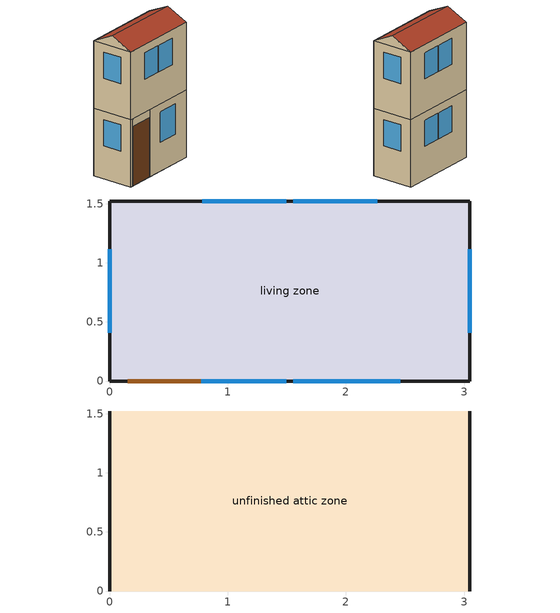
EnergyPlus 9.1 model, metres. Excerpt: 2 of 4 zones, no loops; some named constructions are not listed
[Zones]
living zone
 floor foundation (FloorFndGrndFinSlab): 0,0 0,1.52 3.05,1.52 3.05,0 z0
 wall outside (WallExtInsFin): 3.05,0 3.05,1.52 0,1.52 0,0 3.05,0 z2.44:4.88; 0.13,0 1.05,0 3.05,0 3.05,1.52 0,1.52 0,0 0.13,0 z0:2.44
 window (WindowConstruction): 3.05,0.41 3.05,1.12 / 0,1.12 0,0.41 / 2.26,1.52 1.55,1.52 / 1.49,1.52 0.79,1.52 z3.63:4.57; 0.78,0 1.49,0 / 1.55,0 2.27,0 z3.62:4.57; 0,1.12 0,0.41 / 2.26,1.52 1.55,1.52 / 1.49,1.52 0.79,1.52 / 3.05,0.41 3.05,1.12 z1.19:2.13; 1.64,0 2.46,0 z1.04:2.13
 door (Door): 0.15,0 1.02,0 z0:2.13
unfinished attic zone
 floor to living zone (FloorFinInsUnfinAttic): 0,1.52 3.05,1.52 3.05,0 0,0 z4.88
 wall outside (WallExtUninsUnfin): 0,0.76,5.26 0,1.52,4.88 0,0,4.88; 3.05,0.76,5.26 3.05,0,4.88 3.05,1.52,4.88
 roof outside (RoofUnfinInsExt): 3.05,0.76,5.26 0,0.76,5.26 0,0,4.88 3.05,0,4.88; 0,0.76,5.26 3.05,0.76,5.26 3.05,1.52,4.88 0,1.52,4.88
[Material] Roughness=Rough; Thermal Absorptance=0.9
Name | Thickness {m} | Conductivity {W/m-K} | Density {kg/m3} | Specific Heat {J/kg-K} | Solar Absorptance | Visible Absorptance
Drywall 0.5 in. | 0.0127 | 0.160291 | 801 | 837.4 | 0.5 | 0.1
FloorUAAdditionalCeilingIns | 0.12827 | 0.0411113 | 16.02 | 1046.75 | 0.7 | 0.7
FloorUATrussandIns | 0.0889 | 0.0436674 | 50.7834 | 1165.1 | 0.7 | 0.7
[Construction]
FloorFinInsUnfinAttic Reversed: Drywall 0.5 in., FloorUATrussandIns, FloorUAAdditionalCeilingIns
[Schedule:Day:Interval]
res mv_1 bath exhaust schedule allday1; res mv_1 bath exhaust schedule allday10; res mv_1 bath exhaust schedule allday11; res mv_1 bath exhaust schedule allday12; res mv_1 bath exhaust schedule allday2; res mv_1 bath exhaust schedule allday3; res mv_1 bath exhaust schedule allday4; res mv_1 bath exhaust schedule allday5; res mv_1 bath exhaust schedule allday6; res mv_1 bath exhaust schedule allday7; res mv_1 bath exhaust schedule allday8; res mv_1 bath exhaust schedule allday9: No, 04:00, 0, 05:00, 1, 24:00, 0
res mv_1 bath exhaust schedule summer design; res mv_1 range exhaust schedule summer design: No, 24:00, 1
res mv_1 bath exhaust schedule winter design; res mv_1 range exhaust schedule winter design; Schedule Day 11; Schedule Day 16; Schedule Day 17; Schedule Day 2: No, 24:00, 0
res mv_1 range exhaust schedule allday1; res mv_1 range exhaust schedule allday10; res mv_1 range exhaust schedule allday11; res mv_1 range exhaust schedule allday12; res mv_1 range exhaust schedule allday2; res mv_1 range exhaust schedule allday3; res mv_1 range exhaust schedule allday4; res mv_1 range exhaust schedule allday5; res mv_1 range exhaust schedule allday6; res mv_1 range exhaust schedule allday7; res mv_1 range exhaust schedule allday8; res mv_1 range exhaust schedule allday9: No, 15:00, 0, 16:00, 1, 24:00, 0
res nv_1 availability schedule allday1 on; res nv_1 availability schedule allday1 on 1; res nv_1 availability schedule allday1 on 10; res nv_1 availability schedule allday1 on 11; res nv_1 availability schedule allday1 on 2; res nv_1 availability schedule allday1 on 3; res nv_1 availability schedule allday1 on 4; res nv_1 availability schedule allday1 on 5; res nv_1 availability schedule allday1 on 6; res nv_1 availability schedule allday1 on 7; res nv_1 availability schedule allday1 on 8; res nv_1 availability schedule allday1 on 9: No, 01:00, 1, 02:00, 1, 03:00, 1, 04:00, 1, 05:00, 1, 06:00, 1, 07:00, 1, 08:00, 1, 09:00, 1, 10:00, 1, 11:00, 1, 12:00, 1, 13:00, 1, 14:00, 1, 15:00, 1, 16:00, 1, 17:00, 1, 18:00, 1, 19:00, 1, 20:00, 1, 21:00, 1, 22:00, 1, 23:00, 1, 24:00, 1
res nv_1 temp schedule allday1; res nv_1 temp schedule allday11; res nv_1 temp schedule allday12; res nv_1 temp schedule allday2; res nv_1 temp schedule allday3; res nv_1 temp schedule allday4: No, 24:00, 23.8889
res nv_1 temp schedule allday10; res nv_1 temp schedule allday5; res nv_1 temp schedule allday6; res nv_1 temp schedule allday7; res nv_1 temp schedule allday8; res nv_1 temp schedule allday9: No, 24:00, 22.2222
[Schedule:Week:Daily]
res mv_1 bath exhaust schedule Week Rule - Jan1-Jan6: Schedule Day 17, res mv_1 bath exhaust schedule allday1, res mv_1 bath exhaust schedule allday1, res mv_1 bath exhaust schedule allday1, res mv_1 bath exhaust schedule allday1, res mv_1 bath exhaust schedule allday1, res mv_1 bath exhaust schedule allday1, Schedule Day 17, res mv_1 bath exhaust schedule summer design, res mv_1 bath exhaust schedule winter design, Schedule Day 17, Schedule Day 17
res mv_1 bath exhaust schedule Week Rule - Jan7-Jan27: res mv_1 bath exhaust schedule allday1, res mv_1 bath exhaust schedule allday1, res mv_1 bath exhaust schedule allday1, res mv_1 bath exhaust schedule allday1, res mv_1 bath exhaust schedule allday1, res mv_1 bath exhaust schedule allday1, res mv_1 bath exhaust schedule allday1, Schedule Day 17, res mv_1 bath exhaust schedule summer design, res mv_1 bath exhaust schedule winter design, Schedule Day 17, Schedule Day 17
res mv_1 bath exhaust schedule Week Rule - Jan28-Feb3: res mv_1 bath exhaust schedule allday1, res mv_1 bath exhaust schedule allday1, res mv_1 bath exhaust schedule allday1, res mv_1 bath exhaust schedule allday1, res mv_1 bath exhaust schedule allday2, res mv_1 bath exhaust schedule allday2, res mv_1 bath exhaust schedule allday2, Schedule Day 17, res mv_1 bath exhaust schedule summer design, res mv_1 bath exhaust schedule winter design, Schedule Day 17, Schedule Day 17
res mv_1 bath exhaust schedule Week Rule - Feb4-Feb24: res mv_1 bath exhaust schedule allday2, res mv_1 bath exhaust schedule allday2, res mv_1 bath exhaust schedule allday2, res mv_1 bath exhaust schedule allday2, res mv_1 bath exhaust schedule allday2, res mv_1 bath exhaust schedule allday2, res mv_1 bath exhaust schedule allday2, Schedule Day 17, res mv_1 bath exhaust schedule summer design, res mv_1 bath exhaust schedule winter design, Schedule Day 17, Schedule Day 17
res mv_1 bath exhaust schedule Week Rule - Feb25-Mar3: res mv_1 bath exhaust schedule allday2, res mv_1 bath exhaust schedule allday2, res mv_1 bath exhaust schedule allday2, res mv_1 bath exhaust schedule allday2, res mv_1 bath exhaust schedule allday3, res mv_1 bath exhaust schedule allday3, res mv_1 bath exhaust schedule allday3, Schedule Day 17, res mv_1 bath exhaust schedule summer design, res mv_1 bath exhaust schedule winter design, Schedule Day 17, Schedule Day 17
res mv_1 bath exhaust schedule Week Rule - Mar4-Mar31: res mv_1 bath exhaust schedule allday3, res mv_1 bath exhaust schedule allday3, res mv_1 bath exhaust schedule allday3, res mv_1 bath exhaust schedule allday3, res mv_1 bath exhaust schedule allday3, res mv_1 bath exhaust schedule allday3, res mv_1 bath exhaust schedule allday3, Schedule Day 17, res mv_1 bath exhaust schedule summer design, res mv_1 bath exhaust schedule winter design, Schedule Day 17, Schedule Day 17
res mv_1 bath exhaust schedule Week Rule - Apr1-Apr28: res mv_1 bath exhaust schedule allday4, res mv_1 bath exhaust schedule allday4, res mv_1 bath exhaust schedule allday4, res mv_1 bath exhaust schedule allday4, res mv_1 bath exhaust schedule allday4, res mv_1 bath exhaust schedule allday4, res mv_1 bath exhaust schedule allday4, Schedule Day 17, res mv_1 bath exhaust schedule summer design, res mv_1 bath exhaust schedule winter design, Schedule Day 17, Schedule Day 17
res mv_1 bath exhaust schedule Week Rule - Apr29-May5: res mv_1 bath exhaust schedule allday4, res mv_1 bath exhaust schedule allday4, res mv_1 bath exhaust schedule allday5, res mv_1 bath exhaust schedule allday5, res mv_1 bath exhaust schedule allday5, res mv_1 bath exhaust schedule allday5, res mv_1 bath exhaust schedule allday5, Schedule Day 17, res mv_1 bath exhaust schedule summer design, res mv_1 bath exhaust schedule winter design, Schedule Day 17, Schedule Day 17
res mv_1 bath exhaust schedule Week Rule - May6-May26: res mv_1 bath exhaust schedule allday5, res mv_1 bath exhaust schedule allday5, res mv_1 bath exhaust schedule allday5, res mv_1 bath exhaust schedule allday5, res mv_1 bath exhaust schedule allday5, res mv_1 bath exhaust schedule allday5, res mv_1 bath exhaust schedule allday5, Schedule Day 17, res mv_1 bath exhaust schedule summer design, res mv_1 bath exhaust schedule winter design, Schedule Day 17, Schedule Day 17
res mv_1 bath exhaust schedule Week Rule - May27-Jun2: res mv_1 bath exhaust schedule allday5, res mv_1 bath exhaust schedule allday5, res mv_1 bath exhaust schedule allday5, res mv_1 bath exhaust schedule allday5, res mv_1 bath exhaust schedule allday5, res mv_1 bath exhaust schedule allday6, res mv_1 bath exhaust schedule allday6, Schedule Day 17, res mv_1 bath exhaust schedule summer design, res mv_1 bath exhaust schedule winter design, Schedule Day 17, Schedule Day 17
res mv_1 bath exhaust schedule Week Rule - Jun3-Jun30: res mv_1 bath exhaust schedule allday6, res mv_1 bath exhaust schedule allday6, res mv_1 bath exhaust schedule allday6, res mv_1 bath exhaust schedule allday6, res mv_1 bath exhaust schedule allday6, res mv_1 bath exhaust schedule allday6, res mv_1 bath exhaust schedule allday6, Schedule Day 17, res mv_1 bath exhaust schedule summer design, res mv_1 bath exhaust schedule winter design, Schedule Day 17, Schedule Day 17
res mv_1 bath exhaust schedule Week Rule - Jul1-Jul28: res mv_1 bath exhaust schedule allday7, res mv_1 bath exhaust schedule allday7, res mv_1 bath exhaust schedule allday7, res mv_1 bath exhaust schedule allday7, res mv_1 bath exhaust schedule allday7, res mv_1 bath exhaust schedule allday7, res mv_1 bath exhaust schedule allday7, Schedule Day 17, res mv_1 bath exhaust schedule summer design, res mv_1 bath exhaust schedule winter design, Schedule Day 17, Schedule Day 17
res mv_1 bath exhaust schedule Week Rule - Jul29-Aug4: res mv_1 bath exhaust schedule allday7, res mv_1 bath exhaust schedule allday7, res mv_1 bath exhaust schedule allday7, res mv_1 bath exhaust schedule allday8, res mv_1 bath exhaust schedule allday8, res mv_1 bath exhaust schedule allday8, res mv_1 bath exhaust schedule allday8, Schedule Day 17, res mv_1 bath exhaust schedule summer design, res mv_1 bath exhaust schedule winter design, Schedule Day 17, Schedule Day 17
res mv_1 bath exhaust schedule Week Rule - Aug5-Aug25: res mv_1 bath exhaust schedule allday8, res mv_1 bath exhaust schedule allday8, res mv_1 bath exhaust schedule allday8, res mv_1 bath exhaust schedule allday8, res mv_1 bath exhaust schedule allday8, res mv_1 bath exhaust schedule allday8, res mv_1 bath exhaust schedule allday8, Schedule Day 17, res mv_1 bath exhaust schedule summer design, res mv_1 bath exhaust schedule winter design, Schedule Day 17, Schedule Day 17
res mv_1 bath exhaust schedule Week Rule - Aug26-Sep1: res mv_1 bath exhaust schedule allday8, res mv_1 bath exhaust schedule allday8, res mv_1 bath exhaust schedule allday8, res mv_1 bath exhaust schedule allday8, res mv_1 bath exhaust schedule allday8, res mv_1 bath exhaust schedule allday8, res mv_1 bath exhaust schedule allday9, Schedule Day 17, res mv_1 bath exhaust schedule summer design, res mv_1 bath exhaust schedule winter design, Schedule Day 17, Schedule Day 17
res mv_1 bath exhaust schedule Week Rule - Sep2-Sep29: res mv_1 bath exhaust schedule allday9, res mv_1 bath exhaust schedule allday9, res mv_1 bath exhaust schedule allday9, res mv_1 bath exhaust schedule allday9, res mv_1 bath exhaust schedule allday9, res mv_1 bath exhaust schedule allday9, res mv_1 bath exhaust schedule allday9, Schedule Day 17, res mv_1 bath exhaust schedule summer design, res mv_1 bath exhaust schedule winter design, Schedule Day 17, Schedule Day 17
res mv_1 bath exhaust schedule Week Rule - Sep30-Oct6: res mv_1 bath exhaust schedule allday9, res mv_1 bath exhaust schedule allday10, res mv_1 bath exhaust schedule allday10, res mv_1 bath exhaust schedule allday10, res mv_1 bath exhaust schedule allday10, res mv_1 bath exhaust schedule allday10, res mv_1 bath exhaust schedule allday10, Schedule Day 17, res mv_1 bath exhaust schedule summer design, res mv_1 bath exhaust schedule winter design, Schedule Day 17, Schedule Day 17
res mv_1 bath exhaust schedule Week Rule - Oct7-Oct27: res mv_1 bath exhaust schedule allday10, res mv_1 bath exhaust schedule allday10, res mv_1 bath exhaust schedule allday10, res mv_1 bath exhaust schedule allday10, res mv_1 bath exhaust schedule allday10, res mv_1 bath exhaust schedule allday10, res mv_1 bath exhaust schedule allday10, Schedule Day 17, res mv_1 bath exhaust schedule summer design, res mv_1 bath exhaust schedule winter design, Schedule Day 17, Schedule Day 17
res mv_1 bath exhaust schedule Week Rule - Oct28-Nov3: res mv_1 bath exhaust schedule allday10, res mv_1 bath exhaust schedule allday10, res mv_1 bath exhaust schedule allday10, res mv_1 bath exhaust schedule allday10, res mv_1 bath exhaust schedule allday11, res mv_1 bath exhaust schedule allday11, res mv_1 bath exhaust schedule allday11, Schedule Day 17, res mv_1 bath exhaust schedule summer design, res mv_1 bath exhaust schedule winter design, Schedule Day 17, Schedule Day 17
res mv_1 bath exhaust schedule Week Rule - Nov4-Nov24: res mv_1 bath exhaust schedule allday11, res mv_1 bath exhaust schedule allday11, res mv_1 bath exhaust schedule allday11, res mv_1 bath exhaust schedule allday11, res mv_1 bath exhaust schedule allday11, res mv_1 bath exhaust schedule allday11, res mv_1 bath exhaust schedule allday11, Schedule Day 17, res mv_1 bath exhaust schedule summer design, res mv_1 bath exhaust schedule winter design, Schedule Day 17, Schedule Day 17
res mv_1 bath exhaust schedule Week Rule - Nov25-Dec1: res mv_1 bath exhaust schedule allday11, res mv_1 bath exhaust schedule allday11, res mv_1 bath exhaust schedule allday11, res mv_1 bath exhaust schedule allday11, res mv_1 bath exhaust schedule allday11, res mv_1 bath exhaust schedule allday11, res mv_1 bath exhaust schedule allday12, Schedule Day 17, res mv_1 bath exhaust schedule summer design, res mv_1 bath exhaust schedule winter design, Schedule Day 17, Schedule Day 17
res mv_1 bath exhaust schedule Week Rule - Dec2-Dec31: res mv_1 bath exhaust schedule allday12, res mv_1 bath exhaust schedule allday12, res mv_1 bath exhaust schedule allday12, res mv_1 bath exhaust schedule allday12, res mv_1 bath exhaust schedule allday12, res mv_1 bath exhaust schedule allday12, res mv_1 bath exhaust schedule allday12, Schedule Day 17, res mv_1 bath exhaust schedule summer design, res mv_1 bath exhaust schedule winter design, Schedule Day 17, Schedule Day 17
res mv_1 range exhaust schedule Week Rule - Jan1-Jan6: Schedule Day 16, res mv_1 range exhaust schedule allday1, res mv_1 range exhaust schedule allday1, res mv_1 range exhaust schedule allday1, res mv_1 range exhaust schedule allday1, res mv_1 range exhaust schedule allday1, res mv_1 range exhaust schedule allday1, Schedule Day 16, res mv_1 range exhaust schedule summer design, res mv_1 range exhaust schedule winter design, Schedule Day 16, Schedule Day 16
res mv_1 range exhaust schedule Week Rule - Jan7-Jan27: res mv_1 range exhaust schedule allday1, res mv_1 range exhaust schedule allday1, res mv_1 range exhaust schedule allday1, res mv_1 range exhaust schedule allday1, res mv_1 range exhaust schedule allday1, res mv_1 range exhaust schedule allday1, res mv_1 range exhaust schedule allday1, Schedule Day 16, res mv_1 range exhaust schedule summer design, res mv_1 range exhaust schedule winter design, Schedule Day 16, Schedule Day 16
res mv_1 range exhaust schedule Week Rule - Jan28-Feb3: res mv_1 range exhaust schedule allday1, res mv_1 range exhaust schedule allday1, res mv_1 range exhaust schedule allday1, res mv_1 range exhaust schedule allday1, res mv_1 range exhaust schedule allday2, res mv_1 range exhaust schedule allday2, res mv_1 range exhaust schedule allday2, Schedule Day 16, res mv_1 range exhaust schedule summer design, res mv_1 range exhaust schedule winter design, Schedule Day 16, Schedule Day 16
res mv_1 range exhaust schedule Week Rule - Feb4-Feb24: res mv_1 range exhaust schedule allday2, res mv_1 range exhaust schedule allday2, res mv_1 range exhaust schedule allday2, res mv_1 range exhaust schedule allday2, res mv_1 range exhaust schedule allday2, res mv_1 range exhaust schedule allday2, res mv_1 range exhaust schedule allday2, Schedule Day 16, res mv_1 range exhaust schedule summer design, res mv_1 range exhaust schedule winter design, Schedule Day 16, Schedule Day 16
res mv_1 range exhaust schedule Week Rule - Feb25-Mar3: res mv_1 range exhaust schedule allday2, res mv_1 range exhaust schedule allday2, res mv_1 range exhaust schedule allday2, res mv_1 range exhaust schedule allday2, res mv_1 range exhaust schedule allday3, res mv_1 range exhaust schedule allday3, res mv_1 range exhaust schedule allday3, Schedule Day 16, res mv_1 range exhaust schedule summer design, res mv_1 range exhaust schedule winter design, Schedule Day 16, Schedule Day 16
res mv_1 range exhaust schedule Week Rule - Mar4-Mar31: res mv_1 range exhaust schedule allday3, res mv_1 range exhaust schedule allday3, res mv_1 range exhaust schedule allday3, res mv_1 range exhaust schedule allday3, res mv_1 range exhaust schedule allday3, res mv_1 range exhaust schedule allday3, res mv_1 range exhaust schedule allday3, Schedule Day 16, res mv_1 range exhaust schedule summer design, res mv_1 range exhaust schedule winter design, Schedule Day 16, Schedule Day 16
res mv_1 range exhaust schedule Week Rule - Apr1-Apr28: res mv_1 range exhaust schedule allday4, res mv_1 range exhaust schedule allday4, res mv_1 range exhaust schedule allday4, res mv_1 range exhaust schedule allday4, res mv_1 range exhaust schedule allday4, res mv_1 range exhaust schedule allday4, res mv_1 range exhaust schedule allday4, Schedule Day 16, res mv_1 range exhaust schedule summer design, res mv_1 range exhaust schedule winter design, Schedule Day 16, Schedule Day 16
res mv_1 range exhaust schedule Week Rule - Apr29-May5: res mv_1 range exhaust schedule allday4, res mv_1 range exhaust schedule allday4, res mv_1 range exhaust schedule allday5, res mv_1 range exhaust schedule allday5, res mv_1 range exhaust schedule allday5, res mv_1 range exhaust schedule allday5, res mv_1 range exhaust schedule allday5, Schedule Day 16, res mv_1 range exhaust schedule summer design, res mv_1 range exhaust schedule winter design, Schedule Day 16, Schedule Day 16
res mv_1 range exhaust schedule Week Rule - May6-May26: res mv_1 range exhaust schedule allday5, res mv_1 range exhaust schedule allday5, res mv_1 range exhaust schedule allday5, res mv_1 range exhaust schedule allday5, res mv_1 range exhaust schedule allday5, res mv_1 range exhaust schedule allday5, res mv_1 range exhaust schedule allday5, Schedule Day 16, res mv_1 range exhaust schedule summer design, res mv_1 range exhaust schedule winter design, Schedule Day 16, Schedule Day 16
res mv_1 range exhaust schedule Week Rule - May27-Jun2: res mv_1 range exhaust schedule allday5, res mv_1 range exhaust schedule allday5, res mv_1 range exhaust schedule allday5, res mv_1 range exhaust schedule allday5, res mv_1 range exhaust schedule allday5, res mv_1 range exhaust schedule allday6, res mv_1 range exhaust schedule allday6, Schedule Day 16, res mv_1 range exhaust schedule summer design, res mv_1 range exhaust schedule winter design, Schedule Day 16, Schedule Day 16
res mv_1 range exhaust schedule Week Rule - Jun3-Jun30: res mv_1 range exhaust schedule allday6, res mv_1 range exhaust schedule allday6, res mv_1 range exhaust schedule allday6, res mv_1 range exhaust schedule allday6, res mv_1 range exhaust schedule allday6, res mv_1 range exhaust schedule allday6, res mv_1 range exhaust schedule allday6, Schedule Day 16, res mv_1 range exhaust schedule summer design, res mv_1 range exhaust schedule winter design, Schedule Day 16, Schedule Day 16
res mv_1 range exhaust schedule Week Rule - Jul1-Jul28: res mv_1 range exhaust schedule allday7, res mv_1 range exhaust schedule allday7, res mv_1 range exhaust schedule allday7, res mv_1 range exhaust schedule allday7, res mv_1 range exhaust schedule allday7, res mv_1 range exhaust schedule allday7, res mv_1 range exhaust schedule allday7, Schedule Day 16, res mv_1 range exhaust schedule summer design, res mv_1 range exhaust schedule winter design, Schedule Day 16, Schedule Day 16
res mv_1 range exhaust schedule Week Rule - Jul29-Aug4: res mv_1 range exhaust schedule allday7, res mv_1 range exhaust schedule allday7, res mv_1 range exhaust schedule allday7, res mv_1 range exhaust schedule allday8, res mv_1 range exhaust schedule allday8, res mv_1 range exhaust schedule allday8, res mv_1 range exhaust schedule allday8, Schedule Day 16, res mv_1 range exhaust schedule summer design, res mv_1 range exhaust schedule winter design, Schedule Day 16, Schedule Day 16
res mv_1 range exhaust schedule Week Rule - Aug5-Aug25: res mv_1 range exhaust schedule allday8, res mv_1 range exhaust schedule allday8, res mv_1 range exhaust schedule allday8, res mv_1 range exhaust schedule allday8, res mv_1 range exhaust schedule allday8, res mv_1 range exhaust schedule allday8, res mv_1 range exhaust schedule allday8, Schedule Day 16, res mv_1 range exhaust schedule summer design, res mv_1 range exhaust schedule winter design, Schedule Day 16, Schedule Day 16
res mv_1 range exhaust schedule Week Rule - Aug26-Sep1: res mv_1 range exhaust schedule allday8, res mv_1 range exhaust schedule allday8, res mv_1 range exhaust schedule allday8, res mv_1 range exhaust schedule allday8, res mv_1 range exhaust schedule allday8, res mv_1 range exhaust schedule allday8, res mv_1 range exhaust schedule allday9, Schedule Day 16, res mv_1 range exhaust schedule summer design, res mv_1 range exhaust schedule winter design, Schedule Day 16, Schedule Day 16
res mv_1 range exhaust schedule Week Rule - Sep2-Sep29: res mv_1 range exhaust schedule allday9, res mv_1 range exhaust schedule allday9, res mv_1 range exhaust schedule allday9, res mv_1 range exhaust schedule allday9, res mv_1 range exhaust schedule allday9, res mv_1 range exhaust schedule allday9, res mv_1 range exhaust schedule allday9, Schedule Day 16, res mv_1 range exhaust schedule summer design, res mv_1 range exhaust schedule winter design, Schedule Day 16, Schedule Day 16
res mv_1 range exhaust schedule Week Rule - Sep30-Oct6: res mv_1 range exhaust schedule allday9, res mv_1 range exhaust schedule allday10, res mv_1 range exhaust schedule allday10, res mv_1 range exhaust schedule allday10, res mv_1 range exhaust schedule allday10, res mv_1 range exhaust schedule allday10, res mv_1 range exhaust schedule allday10, Schedule Day 16, res mv_1 range exhaust schedule summer design, res mv_1 range exhaust schedule winter design, Schedule Day 16, Schedule Day 16
res mv_1 range exhaust schedule Week Rule - Oct7-Oct27: res mv_1 range exhaust schedule allday10, res mv_1 range exhaust schedule allday10, res mv_1 range exhaust schedule allday10, res mv_1 range exhaust schedule allday10, res mv_1 range exhaust schedule allday10, res mv_1 range exhaust schedule allday10, res mv_1 range exhaust schedule allday10, Schedule Day 16, res mv_1 range exhaust schedule summer design, res mv_1 range exhaust schedule winter design, Schedule Day 16, Schedule Day 16
res mv_1 range exhaust schedule Week Rule - Oct28-Nov3: res mv_1 range exhaust schedule allday10, res mv_1 range exhaust schedule allday10, res mv_1 range exhaust schedule allday10, res mv_1 range exhaust schedule allday10, res mv_1 range exhaust schedule allday11, res mv_1 range exhaust schedule allday11, res mv_1 range exhaust schedule allday11, Schedule Day 16, res mv_1 range exhaust schedule summer design, res mv_1 range exhaust schedule winter design, Schedule Day 16, Schedule Day 16
res mv_1 range exhaust schedule Week Rule - Nov4-Nov24: res mv_1 range exhaust schedule allday11, res mv_1 range exhaust schedule allday11, res mv_1 range exhaust schedule allday11, res mv_1 range exhaust schedule allday11, res mv_1 range exhaust schedule allday11, res mv_1 range exhaust schedule allday11, res mv_1 range exhaust schedule allday11, Schedule Day 16, res mv_1 range exhaust schedule summer design, res mv_1 range exhaust schedule winter design, Schedule Day 16, Schedule Day 16
res mv_1 range exhaust schedule Week Rule - Nov25-Dec1: res mv_1 range exhaust schedule allday11, res mv_1 range exhaust schedule allday11, res mv_1 range exhaust schedule allday11, res mv_1 range exhaust schedule allday11, res mv_1 range exhaust schedule allday11, res mv_1 range exhaust schedule allday11, res mv_1 range exhaust schedule allday12, Schedule Day 16, res mv_1 range exhaust schedule summer design, res mv_1 range exhaust schedule winter design, Schedule Day 16, Schedule Day 16
res mv_1 range exhaust schedule Week Rule - Dec2-Dec31: res mv_1 range exhaust schedule allday12, res mv_1 range exhaust schedule allday12, res mv_1 range exhaust schedule allday12, res mv_1 range exhaust schedule allday12, res mv_1 range exhaust schedule allday12, res mv_1 range exhaust schedule allday12, res mv_1 range exhaust schedule allday12, Schedule Day 16, res mv_1 range exhaust schedule summer design, res mv_1 range exhaust schedule winter design, Schedule Day 16, Schedule Day 16
res nv_1 avail schedule Week Rule - Jan1-Jan27: Schedule Day 11, res nv_1 availability schedule allday1 on, Schedule Day 11, res nv_1 availability schedule allday1 on, Schedule Day 11, res nv_1 availability schedule allday1 on, Schedule Day 11, Schedule Day 11, Schedule Day 11, Schedule Day 11, Schedule Day 11, Schedule Day 11
res nv_1 avail schedule Week Rule - Jan28-Feb3: Schedule Day 11, res nv_1 availability schedule allday1 on, Schedule Day 11, res nv_1 availability schedule allday1 on, Schedule Day 11, res nv_1 availability schedule allday1 on 1, Schedule Day 11, Schedule Day 11, Schedule Day 11, Schedule Day 11, Schedule Day 11, Schedule Day 11
res nv_1 avail schedule Week Rule - Feb4-Feb24: Schedule Day 11, res nv_1 availability schedule allday1 on 1, Schedule Day 11, res nv_1 availability schedule allday1 on 1, Schedule Day 11, res nv_1 availability schedule allday1 on 1, Schedule Day 11, Schedule Day 11, Schedule Day 11, Schedule Day 11, Schedule Day 11, Schedule Day 11
res nv_1 avail schedule Week Rule - Feb25-Mar3: Schedule Day 11, res nv_1 availability schedule allday1 on 1, Schedule Day 11, res nv_1 availability schedule allday1 on 1, Schedule Day 11, res nv_1 availability schedule allday1 on 2, Schedule Day 11, Schedule Day 11, Schedule Day 11, Schedule Day 11, Schedule Day 11, Schedule Day 11
res nv_1 avail schedule Week Rule - Mar4-Mar31: Schedule Day 11, res nv_1 availability schedule allday1 on 2, Schedule Day 11, res nv_1 availability schedule allday1 on 2, Schedule Day 11, res nv_1 availability schedule allday1 on 2, Schedule Day 11, Schedule Day 11, Schedule Day 11, Schedule Day 11, Schedule Day 11, Schedule Day 11
res nv_1 avail schedule Week Rule - Apr1-Apr28: Schedule Day 11, res nv_1 availability schedule allday1 on 3, Schedule Day 11, res nv_1 availability schedule allday1 on 3, Schedule Day 11, res nv_1 availability schedule allday1 on 3, Schedule Day 11, Schedule Day 11, Schedule Day 11, Schedule Day 11, Schedule Day 11, Schedule Day 11
res nv_1 avail schedule Week Rule - Apr29-May5: Schedule Day 11, res nv_1 availability schedule allday1 on 3, Schedule Day 11, res nv_1 availability schedule allday1 on 4, Schedule Day 11, res nv_1 availability schedule allday1 on 4, Schedule Day 11, Schedule Day 11, Schedule Day 11, Schedule Day 11, Schedule Day 11, Schedule Day 11
res nv_1 avail schedule Week Rule - May6-May26: Schedule Day 11, res nv_1 availability schedule allday1 on 4, Schedule Day 11, res nv_1 availability schedule allday1 on 4, Schedule Day 11, res nv_1 availability schedule allday1 on 4, Schedule Day 11, Schedule Day 11, Schedule Day 11, Schedule Day 11, Schedule Day 11, Schedule Day 11
res nv_1 avail schedule Week Rule - May27-Jun2: Schedule Day 11, res nv_1 availability schedule allday1 on 4, Schedule Day 11, res nv_1 availability schedule allday1 on 4, Schedule Day 11, res nv_1 availability schedule allday1 on 5, Schedule Day 11, Schedule Day 11, Schedule Day 11, Schedule Day 11, Schedule Day 11, Schedule Day 11
res nv_1 avail schedule Week Rule - Jun3-Jun30: Schedule Day 11, res nv_1 availability schedule allday1 on 5, Schedule Day 11, res nv_1 availability schedule allday1 on 5, Schedule Day 11, res nv_1 availability schedule allday1 on 5, Schedule Day 11, Schedule Day 11, Schedule Day 11, Schedule Day 11, Schedule Day 11, Schedule Day 11
res nv_1 avail schedule Week Rule - Jul1-Jul28: Schedule Day 11, res nv_1 availability schedule allday1 on 6, Schedule Day 11, res nv_1 availability schedule allday1 on 6, Schedule Day 11, res nv_1 availability schedule allday1 on 6, Schedule Day 11, Schedule Day 11, Schedule Day 11, Schedule Day 11, Schedule Day 11, Schedule Day 11
res nv_1 avail schedule Week Rule - Jul29-Aug4: Schedule Day 11, res nv_1 availability schedule allday1 on 6, Schedule Day 11, res nv_1 availability schedule allday1 on 7, Schedule Day 11, res nv_1 availability schedule allday1 on 7, Schedule Day 11, Schedule Day 11, Schedule Day 11, Schedule Day 11, Schedule Day 11, Schedule Day 11
res nv_1 avail schedule Week Rule - Aug5-Sep1: Schedule Day 11, res nv_1 availability schedule allday1 on 7, Schedule Day 11, res nv_1 availability schedule allday1 on 7, Schedule Day 11, res nv_1 availability schedule allday1 on 7, Schedule Day 11, Schedule Day 11, Schedule Day 11, Schedule Day 11, Schedule Day 11, Schedule Day 11
res nv_1 avail schedule Week Rule - Sep2-Sep29: Schedule Day 11, res nv_1 availability schedule allday1 on 8, Schedule Day 11, res nv_1 availability schedule allday1 on 8, Schedule Day 11, res nv_1 availability schedule allday1 on 8, Schedule Day 11, Schedule Day 11, Schedule Day 11, Schedule Day 11, Schedule Day 11, Schedule Day 11
res nv_1 avail schedule Week Rule - Sep30-Oct27: Schedule Day 11, res nv_1 availability schedule allday1 on 9, Schedule Day 11, res nv_1 availability schedule allday1 on 9, Schedule Day 11, res nv_1 availability schedule allday1 on 9, Schedule Day 11, Schedule Day 11, Schedule Day 11, Schedule Day 11, Schedule Day 11, Schedule Day 11
res nv_1 avail schedule Week Rule - Oct28-Nov3: Schedule Day 11, res nv_1 availability schedule allday1 on 9, Schedule Day 11, res nv_1 availability schedule allday1 on 9, Schedule Day 11, res nv_1 availability schedule allday1 on 10, Schedule Day 11, Schedule Day 11, Schedule Day 11, Schedule Day 11, Schedule Day 11, Schedule Day 11
res nv_1 avail schedule Week Rule - Nov4-Dec1: Schedule Day 11, res nv_1 availability schedule allday1 on 10, Schedule Day 11, res nv_1 availability schedule allday1 on 10, Schedule Day 11, res nv_1 availability schedule allday1 on 10, Schedule Day 11, Schedule Day 11, Schedule Day 11, Schedule Day 11, Schedule Day 11, Schedule Day 11
res nv_1 avail schedule Week Rule - Dec2-Dec31: Schedule Day 11, res nv_1 availability schedule allday1 on 11, Schedule Day 11, res nv_1 availability schedule allday1 on 11, Schedule Day 11, res nv_1 availability schedule allday1 on 11, Schedule Day 11, Schedule Day 11, Schedule Day 11, Schedule Day 11, Schedule Day 11, Schedule Day 11
res nv_1 temp schedule Week Rule - Jan1-Jan6: Schedule Day 2, res nv_1 temp schedule allday1, res nv_1 temp schedule allday1, res nv_1 temp schedule allday1, res nv_1 temp schedule allday1, res nv_1 temp schedule allday1, res nv_1 temp schedule allday1, Schedule Day 2, Schedule Day 2, Schedule Day 2, Schedule Day 2, Schedule Day 2
res nv_1 temp schedule Week Rule - Jan7-Jan27: res nv_1 temp schedule allday1, res nv_1 temp schedule allday1, res nv_1 temp schedule allday1, res nv_1 temp schedule allday1, res nv_1 temp schedule allday1, res nv_1 temp schedule allday1, res nv_1 temp schedule allday1, Schedule Day 2, Schedule Day 2, Schedule Day 2, Schedule Day 2, Schedule Day 2
res nv_1 temp schedule Week Rule - Jan28-Feb3: res nv_1 temp schedule allday1, res nv_1 temp schedule allday1, res nv_1 temp schedule allday1, res nv_1 temp schedule allday1, res nv_1 temp schedule allday2, res nv_1 temp schedule allday2, res nv_1 temp schedule allday2, Schedule Day 2, Schedule Day 2, Schedule Day 2, Schedule Day 2, Schedule Day 2
res nv_1 temp schedule Week Rule - Feb4-Feb24: res nv_1 temp schedule allday2, res nv_1 temp schedule allday2, res nv_1 temp schedule allday2, res nv_1 temp schedule allday2, res nv_1 temp schedule allday2, res nv_1 temp schedule allday2, res nv_1 temp schedule allday2, Schedule Day 2, Schedule Day 2, Schedule Day 2, Schedule Day 2, Schedule Day 2
res nv_1 temp schedule Week Rule - Feb25-Mar3: res nv_1 temp schedule allday2, res nv_1 temp schedule allday2, res nv_1 temp schedule allday2, res nv_1 temp schedule allday2, res nv_1 temp schedule allday3, res nv_1 temp schedule allday3, res nv_1 temp schedule allday3, Schedule Day 2, Schedule Day 2, Schedule Day 2, Schedule Day 2, Schedule Day 2
res nv_1 temp schedule Week Rule - Mar4-Mar31: res nv_1 temp schedule allday3, res nv_1 temp schedule allday3, res nv_1 temp schedule allday3, res nv_1 temp schedule allday3, res nv_1 temp schedule allday3, res nv_1 temp schedule allday3, res nv_1 temp schedule allday3, Schedule Day 2, Schedule Day 2, Schedule Day 2, Schedule Day 2, Schedule Day 2
res nv_1 temp schedule Week Rule - Apr1-Apr28: res nv_1 temp schedule allday4, res nv_1 temp schedule allday4, res nv_1 temp schedule allday4, res nv_1 temp schedule allday4, res nv_1 temp schedule allday4, res nv_1 temp schedule allday4, res nv_1 temp schedule allday4, Schedule Day 2, Schedule Day 2, Schedule Day 2, Schedule Day 2, Schedule Day 2
res nv_1 temp schedule Week Rule - Apr29-May5: res nv_1 temp schedule allday4, res nv_1 temp schedule allday4, res nv_1 temp schedule allday5, res nv_1 temp schedule allday5, res nv_1 temp schedule allday5, res nv_1 temp schedule allday5, res nv_1 temp schedule allday5, Schedule Day 2, Schedule Day 2, Schedule Day 2, Schedule Day 2, Schedule Day 2
res nv_1 temp schedule Week Rule - May6-May26: res nv_1 temp schedule allday5, res nv_1 temp schedule allday5, res nv_1 temp schedule allday5, res nv_1 temp schedule allday5, res nv_1 temp schedule allday5, res nv_1 temp schedule allday5, res nv_1 temp schedule allday5, Schedule Day 2, Schedule Day 2, Schedule Day 2, Schedule Day 2, Schedule Day 2
res nv_1 temp schedule Week Rule - May27-Jun2: res nv_1 temp schedule allday5, res nv_1 temp schedule allday5, res nv_1 temp schedule allday5, res nv_1 temp schedule allday5, res nv_1 temp schedule allday5, res nv_1 temp schedule allday6, res nv_1 temp schedule allday6, Schedule Day 2, Schedule Day 2, Schedule Day 2, Schedule Day 2, Schedule Day 2
res nv_1 temp schedule Week Rule - Jun3-Jun30: res nv_1 temp schedule allday6, res nv_1 temp schedule allday6, res nv_1 temp schedule allday6, res nv_1 temp schedule allday6, res nv_1 temp schedule allday6, res nv_1 temp schedule allday6, res nv_1 temp schedule allday6, Schedule Day 2, Schedule Day 2, Schedule Day 2, Schedule Day 2, Schedule Day 2
res nv_1 temp schedule Week Rule - Jul1-Jul28: res nv_1 temp schedule allday7, res nv_1 temp schedule allday7, res nv_1 temp schedule allday7, res nv_1 temp schedule allday7, res nv_1 temp schedule allday7, res nv_1 temp schedule allday7, res nv_1 temp schedule allday7, Schedule Day 2, Schedule Day 2, Schedule Day 2, Schedule Day 2, Schedule Day 2
res nv_1 temp schedule Week Rule - Jul29-Aug4: res nv_1 temp schedule allday7, res nv_1 temp schedule allday7, res nv_1 temp schedule allday7, res nv_1 temp schedule allday8, res nv_1 temp schedule allday8, res nv_1 temp schedule allday8, res nv_1 temp schedule allday8, Schedule Day 2, Schedule Day 2, Schedule Day 2, Schedule Day 2, Schedule Day 2
res nv_1 temp schedule Week Rule - Aug5-Aug25: res nv_1 temp schedule allday8, res nv_1 temp schedule allday8, res nv_1 temp schedule allday8, res nv_1 temp schedule allday8, res nv_1 temp schedule allday8, res nv_1 temp schedule allday8, res nv_1 temp schedule allday8, Schedule Day 2, Schedule Day 2, Schedule Day 2, Schedule Day 2, Schedule Day 2
res nv_1 temp schedule Week Rule - Aug26-Sep1: res nv_1 temp schedule allday8, res nv_1 temp schedule allday8, res nv_1 temp schedule allday8, res nv_1 temp schedule allday8, res nv_1 temp schedule allday8, res nv_1 temp schedule allday8, res nv_1 temp schedule allday9, Schedule Day 2, Schedule Day 2, Schedule Day 2, Schedule Day 2, Schedule Day 2
res nv_1 temp schedule Week Rule - Sep2-Sep29: res nv_1 temp schedule allday9, res nv_1 temp schedule allday9, res nv_1 temp schedule allday9, res nv_1 temp schedule allday9, res nv_1 temp schedule allday9, res nv_1 temp schedule allday9, res nv_1 temp schedule allday9, Schedule Day 2, Schedule Day 2, Schedule Day 2, Schedule Day 2, Schedule Day 2
res nv_1 temp schedule Week Rule - Sep30-Oct6: res nv_1 temp schedule allday9, res nv_1 temp schedule allday10, res nv_1 temp schedule allday10, res nv_1 temp schedule allday10, res nv_1 temp schedule allday10, res nv_1 temp schedule allday10, res nv_1 temp schedule allday10, Schedule Day 2, Schedule Day 2, Schedule Day 2, Schedule Day 2, Schedule Day 2
res nv_1 temp schedule Week Rule - Oct7-Oct27: res nv_1 temp schedule allday10, res nv_1 temp schedule allday10, res nv_1 temp schedule allday10, res nv_1 temp schedule allday10, res nv_1 temp schedule allday10, res nv_1 temp schedule allday10, res nv_1 temp schedule allday10, Schedule Day 2, Schedule Day 2, Schedule Day 2, Schedule Day 2, Schedule Day 2
res nv_1 temp schedule Week Rule - Oct28-Nov3: res nv_1 temp schedule allday10, res nv_1 temp schedule allday10, res nv_1 temp schedule allday10, res nv_1 temp schedule allday10, res nv_1 temp schedule allday11, res nv_1 temp schedule allday11, res nv_1 temp schedule allday11, Schedule Day 2, Schedule Day 2, Schedule Day 2, Schedule Day 2, Schedule Day 2
res nv_1 temp schedule Week Rule - Nov4-Nov24: res nv_1 temp schedule allday11, res nv_1 temp schedule allday11, res nv_1 temp schedule allday11, res nv_1 temp schedule allday11, res nv_1 temp schedule allday11, res nv_1 temp schedule allday11, res nv_1 temp schedule allday11, Schedule Day 2, Schedule Day 2, Schedule Day 2, Schedule Day 2, Schedule Day 2
res nv_1 temp schedule Week Rule - Nov25-Dec1: res nv_1 temp schedule allday11, res nv_1 temp schedule allday11, res nv_1 temp schedule allday11, res nv_1 temp schedule allday11, res nv_1 temp schedule allday11, res nv_1 temp schedule allday11, res nv_1 temp schedule allday12, Schedule Day 2, Schedule Day 2, Schedule Day 2, Schedule Day 2, Schedule Day 2
res nv_1 temp schedule Week Rule - Dec2-Dec31: res nv_1 temp schedule allday12, res nv_1 temp schedule allday12, res nv_1 temp schedule allday12, res nv_1 temp schedule allday12, res nv_1 temp schedule allday12, res nv_1 temp schedule allday12, res nv_1 temp schedule allday12, Schedule Day 2, Schedule Day 2, Schedule Day 2, Schedule Day 2, Schedule Day 2
[Schedule:Year]
res mv_1 bath exhaust schedule: res mv_1 bath exhaust schedule Week Rule - Jan1-Jan6, 1, 1, 1, 6, res mv_1 bath exhaust schedule Week Rule - Jan7-Jan27, 1, 7, 1, 27, res mv_1 bath exhaust schedule Week Rule - Jan28-Feb3, 1, 28, 2, 3, res mv_1 bath exhaust schedule Week Rule - Feb4-Feb24, 2, 4, 2, 24, res mv_1 bath exhaust schedule Week Rule - Feb25-Mar3, 2, 25, 3, 3, res mv_1 bath exhaust schedule Week Rule - Mar4-Mar31, 3, 4, 3, 31, res mv_1 bath exhaust schedule Week Rule - Apr1-Apr28, 4, 1, 4, 28, res mv_1 bath exhaust schedule Week Rule - Apr29-May5, 4, 29, 5, 5, res mv_1 bath exhaust schedule Week Rule - May6-May26, 5, 6, 5, 26, res mv_1 bath exhaust schedule Week Rule - May27-Jun2, 5, 27, 6, 2, res mv_1 bath exhaust schedule Week Rule - Jun3-Jun30, 6, 3, 6, 30, res mv_1 bath exhaust schedule Week Rule - Jul1-Jul28, 7, 1, 7, 28, res mv_1 bath exhaust schedule Week Rule - Jul29-Aug4, 7, 29, 8, 4, res mv_1 bath exhaust schedule Week Rule - Aug5-Aug25, 8, 5, 8, 25, res mv_1 bath exhaust schedule Week Rule - Aug26-Sep1, 8, 26, 9, 1, res mv_1 bath exhaust schedule Week Rule - Sep2-Sep29, 9, 2, 9, 29, res mv_1 bath exhaust schedule Week Rule - Sep30-Oct6, 9, 30, 10, 6, res mv_1 bath exhaust schedule Week Rule - Oct7-Oct27, 10, 7, 10, 27, res mv_1 bath exhaust schedule Week Rule - Oct28-Nov3, 10, 28, 11, 3, res mv_1 bath exhaust schedule Week Rule - Nov4-Nov24, 11, 4, 11, 24, res mv_1 bath exhaust schedule Week Rule - Nov25-Dec1, 11, 25, 12, 1, res mv_1 bath exhaust schedule Week Rule - Dec2-Dec31, 12, 2, 12, 31
res mv_1 range exhaust schedule: res mv_1 range exhaust schedule Week Rule - Jan1-Jan6, 1, 1, 1, 6, res mv_1 range exhaust schedule Week Rule - Jan7-Jan27, 1, 7, 1, 27, res mv_1 range exhaust schedule Week Rule - Jan28-Feb3, 1, 28, 2, 3, res mv_1 range exhaust schedule Week Rule - Feb4-Feb24, 2, 4, 2, 24, res mv_1 range exhaust schedule Week Rule - Feb25-Mar3, 2, 25, 3, 3, res mv_1 range exhaust schedule Week Rule - Mar4-Mar31, 3, 4, 3, 31, res mv_1 range exhaust schedule Week Rule - Apr1-Apr28, 4, 1, 4, 28, res mv_1 range exhaust schedule Week Rule - Apr29-May5, 4, 29, 5, 5, res mv_1 range exhaust schedule Week Rule - May6-May26, 5, 6, 5, 26, res mv_1 range exhaust schedule Week Rule - May27-Jun2, 5, 27, 6, 2, res mv_1 range exhaust schedule Week Rule - Jun3-Jun30, 6, 3, 6, 30, res mv_1 range exhaust schedule Week Rule - Jul1-Jul28, 7, 1, 7, 28, res mv_1 range exhaust schedule Week Rule - Jul29-Aug4, 7, 29, 8, 4, res mv_1 range exhaust schedule Week Rule - Aug5-Aug25, 8, 5, 8, 25, res mv_1 range exhaust schedule Week Rule - Aug26-Sep1, 8, 26, 9, 1, res mv_1 range exhaust schedule Week Rule - Sep2-Sep29, 9, 2, 9, 29, res mv_1 range exhaust schedule Week Rule - Sep30-Oct6, 9, 30, 10, 6, res mv_1 range exhaust schedule Week Rule - Oct7-Oct27, 10, 7, 10, 27, res mv_1 range exhaust schedule Week Rule - Oct28-Nov3, 10, 28, 11, 3, res mv_1 range exhaust schedule Week Rule - Nov4-Nov24, 11, 4, 11, 24, res mv_1 range exhaust schedule Week Rule - Nov25-Dec1, 11, 25, 12, 1, res mv_1 range exhaust schedule Week Rule - Dec2-Dec31, 12, 2, 12, 31
res nv_1 avail schedule: res nv_1 avail schedule Week Rule - Jan1-Jan27, 1, 1, 1, 27, res nv_1 avail schedule Week Rule - Jan28-Feb3, 1, 28, 2, 3, res nv_1 avail schedule Week Rule - Feb4-Feb24, 2, 4, 2, 24, res nv_1 avail schedule Week Rule - Feb25-Mar3, 2, 25, 3, 3, res nv_1 avail schedule Week Rule - Mar4-Mar31, 3, 4, 3, 31, res nv_1 avail schedule Week Rule - Apr1-Apr28, 4, 1, 4, 28, res nv_1 avail schedule Week Rule - Apr29-May5, 4, 29, 5, 5, res nv_1 avail schedule Week Rule - May6-May26, 5, 6, 5, 26, res nv_1 avail schedule Week Rule - May27-Jun2, 5, 27, 6, 2, res nv_1 avail schedule Week Rule - Jun3-Jun30, 6, 3, 6, 30, res nv_1 avail schedule Week Rule - Jul1-Jul28, 7, 1, 7, 28, res nv_1 avail schedule Week Rule - Jul29-Aug4, 7, 29, 8, 4, res nv_1 avail schedule Week Rule - Aug5-Sep1, 8, 5, 9, 1, res nv_1 avail schedule Week Rule - Sep2-Sep29, 9, 2, 9, 29, res nv_1 avail schedule Week Rule - Sep30-Oct27, 9, 30, 10, 27, res nv_1 avail schedule Week Rule - Oct28-Nov3, 10, 28, 11, 3, res nv_1 avail schedule Week Rule - Nov4-Dec1, 11, 4, 12, 1, res nv_1 avail schedule Week Rule - Dec2-Dec31, 12, 2, 12, 31
res nv_1 temp schedule: res nv_1 temp schedule Week Rule - Jan1-Jan6, 1, 1, 1, 6, res nv_1 temp schedule Week Rule - Jan7-Jan27, 1, 7, 1, 27, res nv_1 temp schedule Week Rule - Jan28-Feb3, 1, 28, 2, 3, res nv_1 temp schedule Week Rule - Feb4-Feb24, 2, 4, 2, 24, res nv_1 temp schedule Week Rule - Feb25-Mar3, 2, 25, 3, 3, res nv_1 temp schedule Week Rule - Mar4-Mar31, 3, 4, 3, 31, res nv_1 temp schedule Week Rule - Apr1-Apr28, 4, 1, 4, 28, res nv_1 temp schedule Week Rule - Apr29-May5, 4, 29, 5, 5, res nv_1 temp schedule Week Rule - May6-May26, 5, 6, 5, 26, res nv_1 temp schedule Week Rule - May27-Jun2, 5, 27, 6, 2, res nv_1 temp schedule Week Rule - Jun3-Jun30, 6, 3, 6, 30, res nv_1 temp schedule Week Rule - Jul1-Jul28, 7, 1, 7, 28, res nv_1 temp schedule Week Rule - Jul29-Aug4, 7, 29, 8, 4, res nv_1 temp schedule Week Rule - Aug5-Aug25, 8, 5, 8, 25, res nv_1 temp schedule Week Rule - Aug26-Sep1, 8, 26, 9, 1, res nv_1 temp schedule Week Rule - Sep2-Sep29, 9, 2, 9, 29, res nv_1 temp schedule Week Rule - Sep30-Oct6, 9, 30, 10, 6, res nv_1 temp schedule Week Rule - Oct7-Oct27, 10, 7, 10, 27, res nv_1 temp schedule Week Rule - Oct28-Nov3, 10, 28, 11, 3, res nv_1 temp schedule Week Rule - Nov4-Nov24, 11, 4, 11, 24, res nv_1 temp schedule Week Rule - Nov25-Dec1, 11, 25, 12, 1, res nv_1 temp schedule Week Rule - Dec2-Dec31, 12, 2, 12, 31
